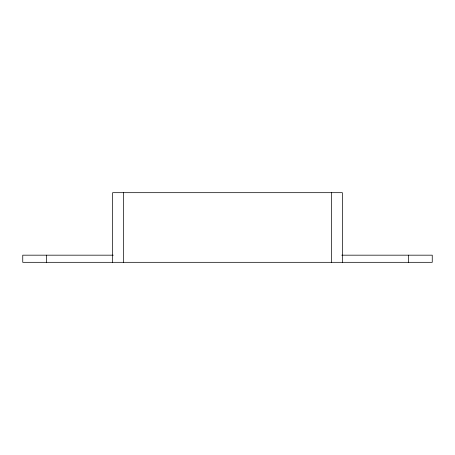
<?xml version="1.0" encoding="UTF-8"?>
<svg xmlns="http://www.w3.org/2000/svg" width="455" height="455" viewBox="0 0 455 455"><rect width="100%" height="100%" fill="white"/><g stroke="black" fill="none" stroke-linecap="round" stroke-linejoin="round"><path stroke-width="0.68" d="M113.261 255.175L22.75 255.175L22.75 262.319L432.25 262.319L432.25 255.175L341.739 255.175M408.442 255.175L408.442 262.319M342.376 262.319L342.376 192.681L112.624 192.681L112.624 262.319M331.661 192.681L331.661 262.319M123.339 192.681L123.339 262.319M46.558 255.175L46.558 262.319"/></g></svg>
